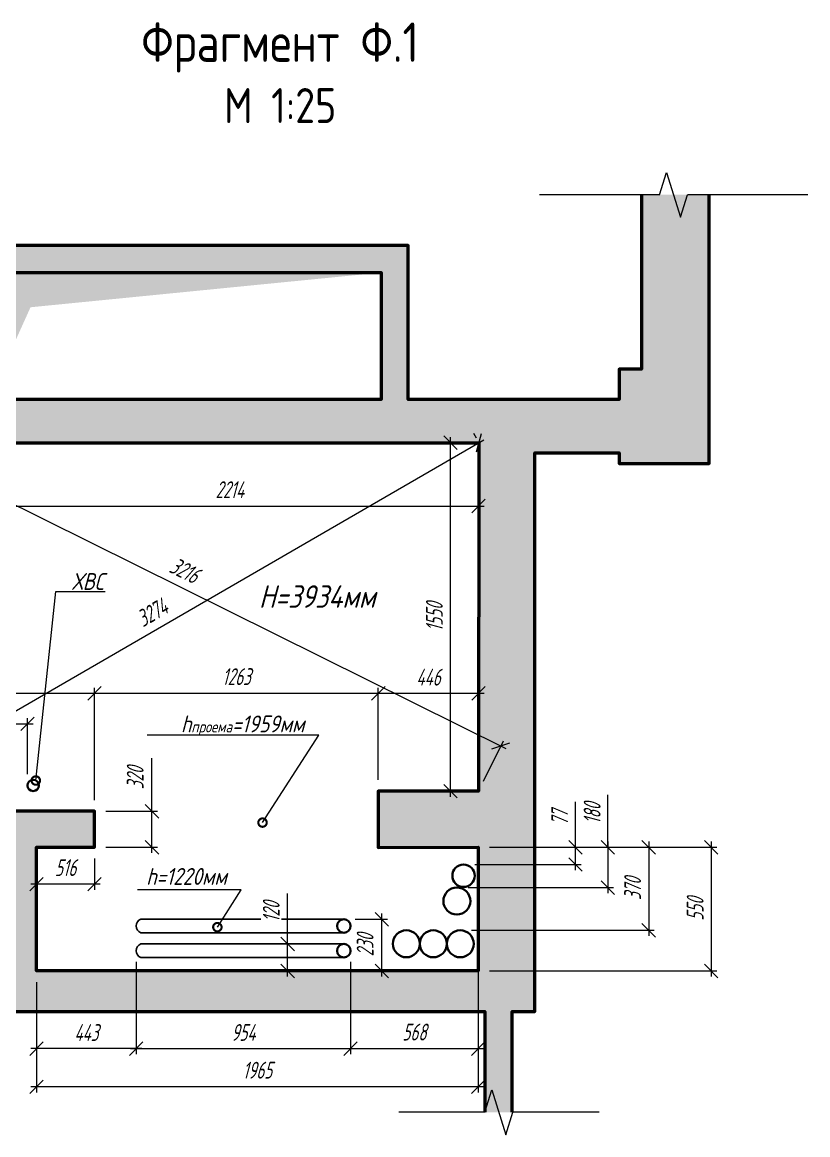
# Model space of a CAD drawing. Header units: millimetres. Extents: x -85477 to 745244, y -3684 to 128206.
# Drawn here: x 643808 to 650797, y 33869 to 43769 of the extents above; entities that cross this region are included whole.
import ezdxf
from ezdxf import colors
from ezdxf.entities.mleader import LeaderData, LeaderLine
from ezdxf.math import Vec2, Vec3

# ---------------------------------------------------------------- set-up
doc = ezdxf.new("R2010")
doc.units = ezdxf.units.MM
for name, color, linetype, lineweight in [('РАЗМЕРЫ', 5, 'Continuous', 15), ('СТЕНЫ 01', 7, 'Continuous', 50), ('ТЕКСТ', 106, 'Continuous', 20)]:
    doc.layers.add(name, color=color, linetype=linetype, lineweight=lineweight)
doc.layers.add('ШТРИХОВКА', color=3, linetype='Continuous', transparency=0.5)
doc.styles.add('ism - 01', font='simplex.shx', dxfattribs={"width": 0.62, "oblique": 15, "height": 150})
doc.styles.add('ism - 02', font='simplex.shx', dxfattribs={"width": 0.8, "oblique": 15, "height": 150})
doc.styles.add('TITLE', font='romant.shx', dxfattribs={"width": 0.8})
doc.dimstyles.new('ism - 01', dxfattribs={"dimtxt": 150, "dimasz": 120, "dimexe": 50, "dimexo": 100, "dimgap": 65, "dimtad": 1, "dimdec": 0, "dimtxsty": 'ism - 01', "dimblk": 'OBLIQUE', "dimcen": 0, "dimdle": 50, "dimadec": 0, "dimazin": 0, "dimtfac": 1, "dimtdec": 0, "dimtmove": 0, "dimatfit": 3, "dimldrblk": 'OBLIQUE', "dimfxl": 1, "dimlwd": -1, "dimlwe": -1, "dimarcsym": 0})

# ---------------------------------------------------------------- blocks, each defined once
blk = doc.blocks.new('_DotSmall')
at = {"color": 0, "linetype": 'ByBlock', "const_width": 0.5}
blk.add_lwpolyline([(-0.0625, 0, 1), (0.0625, 0, 1)], format="xyb", close=True, dxfattribs=at)
blk = doc.blocks.new('*U135')
at = {"layer": 'РАЗМЕРЫ', "color": 0, "ltscale": 100}
for p, q in [((0, -869), (0, 200)), ((0, -869), (200, -931.5)), ((200, -931.5), (-200, -1056.5)), ((-200, -1056.5), (0, -1119)), ((0, -2188), (0, -1119))]:
    blk.add_line(p, q, dxfattribs=at)
blk = doc.blocks.new('*U136')
at = {"layer": 'РАЗМЕРЫ', "color": 0, "ltscale": 100}
for p, q in [((0, -566), (0, 200)), ((0, -566), (200, -628.5)), ((200, -628.5), (-200, -753.5)), ((-200, -753.5), (0, -816)), ((0, -1582), (0, -816))]:
    blk.add_line(p, q, dxfattribs=at)
blk = doc.blocks.new('_Oblique')
at = {"color": 0, "lineweight": -2}
blk.add_line((-0.5, -0.5), (0.5, 0.5), dxfattribs=at)
blk = doc.blocks.new('*D410')
at = {"layer": 'Defpoints', "color": 0}
for p in [(647617.9, 40027), (647871.6, 40027), (647867.2, 36926.7)]:
    blk.add_point(p, dxfattribs=at)
at = {"layer": 'РАЗМЕРЫ', "color": 0}
for p, q in [((647771.6, 40027), (647567.9, 40027)), ((647617.9, 36876.7), (647617.9, 40077)), ((647767.2, 36926.7), (647567.9, 36926.7))]:
    blk.add_line(p, q, dxfattribs=at)
at = {"layer": 'РАЗМЕРЫ', "color": 0, "xscale": 120, "yscale": 120, "zscale": 120}
for p, rotation in [((647617.9, 40027), 90), ((647617.9, 36926.7), 270)]:
    blk.add_blockref('_Oblique', p, dxfattribs=dict(at, rotation=rotation))
at = {"layer": 'РАЗМЕРЫ', "color": 0, "insert": (647474.8, 38476.9), "char_height": 150, "attachment_point": 5, "rotation": 90, "style": 'ism - 01'}
blk.add_mtext('1550', dxfattribs=at)
blk = doc.blocks.new('*D411')
at = {"layer": 'Defpoints', "color": 0}
for p in [(646975.6, 37796.7), (646975.6, 36927.2), (647867.2, 36926.7)]:
    blk.add_point(p, dxfattribs=at)
at = {"layer": 'РАЗМЕРЫ', "color": 0}
for p, q in [((646975.6, 37027.2), (646975.6, 37846.7)), ((647867.2, 37026.7), (647867.2, 37846.7)), ((647917.2, 37796.7), (646925.6, 37796.7))]:
    blk.add_line(p, q, dxfattribs=at)
at = {"layer": 'РАЗМЕРЫ', "color": 0, "xscale": 120, "yscale": 120, "zscale": 120, "rotation": 180}
blk.add_blockref('_Oblique', (646975.6, 37796.7), dxfattribs=at)
at = {"layer": 'РАЗМЕРЫ', "color": 0, "xscale": 120, "yscale": 120, "zscale": 120}
blk.add_blockref('_Oblique', (647867.2, 37796.7), dxfattribs=at)
at = {"layer": 'РАЗМЕРЫ', "color": 0, "insert": (647421.4, 37941), "char_height": 150, "attachment_point": 5, "style": 'ism - 01'}
blk.add_mtext('446', dxfattribs=at)
blk = doc.blocks.new('*D412')
at = {"layer": 'Defpoints', "color": 0}
for p in [(644450.6, 37796.7), (646975.6, 36927.2), (644450.6, 36747)]:
    blk.add_point(p, dxfattribs=at)
at = {"layer": 'РАЗМЕРЫ', "color": 0}
for p, q in [((644450.6, 36847), (644450.6, 37846.7)), ((646975.6, 37027.2), (646975.6, 37846.7)), ((647025.6, 37796.7), (644400.6, 37796.7))]:
    blk.add_line(p, q, dxfattribs=at)
at = {"layer": 'РАЗМЕРЫ', "color": 0, "xscale": 120, "yscale": 120, "zscale": 120, "rotation": 180}
blk.add_blockref('_Oblique', (644450.6, 37796.7), dxfattribs=at)
at = {"layer": 'РАЗМЕРЫ', "color": 0, "xscale": 120, "yscale": 120, "zscale": 120}
blk.add_blockref('_Oblique', (646975.6, 37796.7), dxfattribs=at)
at = {"layer": 'РАЗМЕРЫ', "color": 0, "insert": (645713.1, 37945.6), "char_height": 150, "attachment_point": 5, "style": 'ism - 01'}
blk.add_mtext('1263', dxfattribs=at)
blk = doc.blocks.new('*D413')
at = {"layer": 'Defpoints', "color": 0}
for p in [(642204.6, 37796.7), (642204.6, 37003), (644450.6, 36747)]:
    blk.add_point(p, dxfattribs=at)
at = {"layer": 'РАЗМЕРЫ', "color": 0}
for p, q in [((642204.6, 37103), (642204.6, 37846.7)), ((644450.6, 36847), (644450.6, 37846.7)), ((644500.6, 37796.7), (642154.6, 37796.7))]:
    blk.add_line(p, q, dxfattribs=at)
at = {"layer": 'РАЗМЕРЫ', "color": 0, "xscale": 120, "yscale": 120, "zscale": 120, "rotation": 180}
blk.add_blockref('_Oblique', (642204.6, 37796.7), dxfattribs=at)
at = {"layer": 'РАЗМЕРЫ', "color": 0, "xscale": 120, "yscale": 120, "zscale": 120}
blk.add_blockref('_Oblique', (644450.6, 37796.7), dxfattribs=at)
at = {"layer": 'РАЗМЕРЫ', "color": 0, "insert": (643327.6, 37945.6), "char_height": 150, "attachment_point": 5, "style": 'ism - 01'}
blk.add_mtext('1123', dxfattribs=at)
blk = doc.blocks.new('*D417')
at = {"layer": 'Defpoints', "color": 0}
for p in [(643854.6, 37524.9), (642204.6, 37003), (643854.6, 36977)]:
    blk.add_point(p, dxfattribs=at)
at = {"layer": 'РАЗМЕРЫ', "color": 0}
for p, q in [((642154.6, 37524.9), (643904.6, 37524.9)), ((642204.6, 37103), (642204.6, 37574.9)), ((643854.6, 37077), (643854.6, 37574.9))]:
    blk.add_line(p, q, dxfattribs=at)
at = {"layer": 'РАЗМЕРЫ', "color": 0, "xscale": 120, "yscale": 120, "zscale": 120, "rotation": 180}
blk.add_blockref('_Oblique', (642204.6, 37524.9), dxfattribs=at)
at = {"layer": 'РАЗМЕРЫ', "color": 0, "xscale": 120, "yscale": 120, "zscale": 120}
blk.add_blockref('_Oblique', (643854.6, 37524.9), dxfattribs=at)
at = {"layer": 'РАЗМЕРЫ', "color": 0, "insert": (643029.6, 37673.8), "char_height": 150, "attachment_point": 5, "style": 'ism - 01'}
blk.add_mtext('825', dxfattribs=at)
blk = doc.blocks.new('*D408')
at = {"layer": 'Defpoints', "color": 0}
for p in [(647867.6, 40027), (643440.6, 39783), (647867.6, 39463.5)]:
    blk.add_point(p, dxfattribs=at)
at = {"layer": 'РАЗМЕРЫ', "color": 0}
for p, q in [((647867.6, 39927), (647867.6, 39413.5)), ((643440.6, 39683), (643440.6, 39413.5)), ((643390.6, 39463.5), (647917.6, 39463.5))]:
    blk.add_line(p, q, dxfattribs=at)
at = {"layer": 'РАЗМЕРЫ', "color": 0, "xscale": 120, "yscale": 120, "zscale": 120, "rotation": 180}
blk.add_blockref('_Oblique', (643440.6, 39463.5), dxfattribs=at)
at = {"layer": 'РАЗМЕРЫ', "color": 0, "xscale": 120, "yscale": 120, "zscale": 120}
blk.add_blockref('_Oblique', (647867.6, 39463.5), dxfattribs=at)
at = {"layer": 'РАЗМЕРЫ', "color": 0, "insert": (645654.1, 39609.3), "char_height": 150, "attachment_point": 5, "style": 'ism - 01'}
blk.add_mtext('2214', dxfattribs=at)
blk = doc.blocks.new('*D424')
at = {"layer": 'Defpoints', "color": 0}
for p in [(644450.6, 36747), (644961.4, 36747), (644450.6, 36427)]:
    blk.add_point(p, dxfattribs=at)
at = {"layer": 'РАЗМЕРЫ', "color": 0}
for p, q in [((644961.4, 36747), (644961.4, 37220.2)), ((644550.6, 36747), (645011.4, 36747)), ((644961.4, 36377), (644961.4, 36747)), ((644550.6, 36427), (645011.4, 36427))]:
    blk.add_line(p, q, dxfattribs=at)
at = {"layer": 'РАЗМЕРЫ', "color": 0, "xscale": 120, "yscale": 120, "zscale": 120}
for p, rotation in [((644961.4, 36747), 90), ((644961.4, 36427), 270)]:
    blk.add_blockref('_Oblique', p, dxfattribs=dict(at, rotation=rotation))
at = {"layer": 'РАЗМЕРЫ', "color": 0, "insert": (644812.5, 37043.6), "char_height": 150, "attachment_point": 5, "rotation": 90, "style": 'ism - 01'}
blk.add_mtext('320', dxfattribs=at)
blk = doc.blocks.new('*D425')
at = {"layer": 'Defpoints', "color": 0}
for p in [(643934.6, 36427), (644450.6, 36427), (643934.6, 36098.3)]:
    blk.add_point(p, dxfattribs=at)
at = {"layer": 'РАЗМЕРЫ', "color": 0}
for p, q in [((643934.6, 36327), (643934.6, 36048.3)), ((644450.6, 36327), (644450.6, 36048.3)), ((644500.6, 36098.3), (643884.6, 36098.3))]:
    blk.add_line(p, q, dxfattribs=at)
at = {"layer": 'РАЗМЕРЫ', "color": 0, "xscale": 120, "yscale": 120, "zscale": 120, "rotation": 180}
blk.add_blockref('_Oblique', (643934.6, 36098.3), dxfattribs=at)
at = {"layer": 'РАЗМЕРЫ', "color": 0, "xscale": 120, "yscale": 120, "zscale": 120}
blk.add_blockref('_Oblique', (644450.6, 36098.3), dxfattribs=at)
at = {"layer": 'РАЗМЕРЫ', "color": 0, "insert": (644192.6, 36245.8), "char_height": 150, "attachment_point": 5, "style": 'ism - 01'}
blk.add_mtext('516', dxfattribs=at)
blk = doc.blocks.new('*D426')
at = {"layer": 'Defpoints', "color": 0}
for p in [(647864.7, 36427.3), (647864.6, 35326.6), (649938.2, 35326.6)]:
    blk.add_point(p, dxfattribs=at)
at = {"layer": 'РАЗМЕРЫ', "color": 0}
for p, q in [((649938.2, 36477.3), (649938.2, 35276.6)), ((647964.7, 36427.3), (649988.2, 36427.3)), ((647964.6, 35326.6), (649988.2, 35326.6))]:
    blk.add_line(p, q, dxfattribs=at)
at = {"layer": 'РАЗМЕРЫ', "color": 0, "xscale": 120, "yscale": 120, "zscale": 120}
for p, rotation in [((649938.2, 36427.3), 90), ((649938.2, 35326.6), 270)]:
    blk.add_blockref('_Oblique', p, dxfattribs=dict(at, rotation=rotation))
at = {"layer": 'РАЗМЕРЫ', "color": 0, "insert": (649795.1, 35877), "char_height": 150, "attachment_point": 5, "rotation": 90, "style": 'ism - 01'}
blk.add_mtext('550', dxfattribs=at)
blk = doc.blocks.new('*D427')
at = {"layer": 'Defpoints', "color": 0}
for p in [(643934.6, 35327), (647864.6, 35326.6), (643934.6, 34294.9)]:
    blk.add_point(p, dxfattribs=at)
at = {"layer": 'РАЗМЕРЫ', "color": 0}
for p, q in [((643934.6, 35227), (643934.6, 34244.9)), ((647864.6, 35226.6), (647864.6, 34244.9)), ((647914.6, 34294.9), (643884.6, 34294.9))]:
    blk.add_line(p, q, dxfattribs=at)
at = {"layer": 'РАЗМЕРЫ', "color": 0, "xscale": 120, "yscale": 120, "zscale": 120, "rotation": 180}
blk.add_blockref('_Oblique', (643934.6, 34294.9), dxfattribs=at)
at = {"layer": 'РАЗМЕРЫ', "color": 0, "xscale": 120, "yscale": 120, "zscale": 120}
blk.add_blockref('_Oblique', (647864.6, 34294.9), dxfattribs=at)
at = {"layer": 'РАЗМЕРЫ', "color": 0, "insert": (645899.6, 34443.6), "char_height": 150, "attachment_point": 5, "style": 'ism - 01'}
blk.add_mtext('1965', dxfattribs=at)
blk = doc.blocks.new('*D428')
at = {"layer": 'Defpoints', "color": 0}
for p in [(644820.6, 35506.5), (643934.6, 35327), (643934.6, 34635.1)]:
    blk.add_point(p, dxfattribs=at)
at = {"layer": 'РАЗМЕРЫ', "color": 0}
for p, q in [((644820.6, 35406.5), (644820.6, 34585.1)), ((643934.6, 35227), (643934.6, 34585.1)), ((644870.6, 34635.1), (643884.6, 34635.1))]:
    blk.add_line(p, q, dxfattribs=at)
at = {"layer": 'РАЗМЕРЫ', "color": 0, "xscale": 120, "yscale": 120, "zscale": 120, "rotation": 180}
blk.add_blockref('_Oblique', (643934.6, 34635.1), dxfattribs=at)
at = {"layer": 'РАЗМЕРЫ', "color": 0, "xscale": 120, "yscale": 120, "zscale": 120}
blk.add_blockref('_Oblique', (644820.6, 34635.1), dxfattribs=at)
at = {"layer": 'РАЗМЕРЫ', "color": 0, "insert": (644377.6, 34778.2), "char_height": 150, "attachment_point": 5, "style": 'ism - 01'}
blk.add_mtext('443', dxfattribs=at)
blk = doc.blocks.new('*D429')
at = {"layer": 'Defpoints', "color": 0}
for p in [(644820.6, 35507), (646728.6, 35506.7), (646728.6, 34635.1)]:
    blk.add_point(p, dxfattribs=at)
at = {"layer": 'РАЗМЕРЫ', "color": 0}
for p, q in [((644820.6, 35407), (644820.6, 34585.1)), ((646728.6, 35406.7), (646728.6, 34585.1)), ((644770.6, 34635.1), (646778.6, 34635.1))]:
    blk.add_line(p, q, dxfattribs=at)
at = {"layer": 'РАЗМЕРЫ', "color": 0, "xscale": 120, "yscale": 120, "zscale": 120, "rotation": 180}
blk.add_blockref('_Oblique', (644820.6, 34635.1), dxfattribs=at)
at = {"layer": 'РАЗМЕРЫ', "color": 0, "xscale": 120, "yscale": 120, "zscale": 120}
blk.add_blockref('_Oblique', (646728.6, 34635.1), dxfattribs=at)
at = {"layer": 'РАЗМЕРЫ', "color": 0, "insert": (645774.6, 34779.5), "char_height": 150, "attachment_point": 5, "style": 'ism - 01'}
blk.add_mtext('954', dxfattribs=at)
blk = doc.blocks.new('*D430')
at = {"layer": 'Defpoints', "color": 0}
for p in [(646728.6, 35506.7), (647864.6, 35506.6), (647864.6, 34635.1)]:
    blk.add_point(p, dxfattribs=at)
at = {"layer": 'РАЗМЕРЫ', "color": 0}
for p, q in [((646728.6, 35406.7), (646728.6, 34585.1)), ((647864.6, 35406.6), (647864.6, 34585.1)), ((646678.6, 34635.1), (647914.6, 34635.1))]:
    blk.add_line(p, q, dxfattribs=at)
at = {"layer": 'РАЗМЕРЫ', "color": 0, "xscale": 120, "yscale": 120, "zscale": 120, "rotation": 180}
blk.add_blockref('_Oblique', (646728.6, 34635.1), dxfattribs=at)
at = {"layer": 'РАЗМЕРЫ', "color": 0, "xscale": 120, "yscale": 120, "zscale": 120}
blk.add_blockref('_Oblique', (647864.6, 34635.1), dxfattribs=at)
at = {"layer": 'РАЗМЕРЫ', "color": 0, "insert": (647296.6, 34782.6), "char_height": 150, "attachment_point": 5, "style": 'ism - 01'}
blk.add_mtext('568', dxfattribs=at)
blk = doc.blocks.new('*D431')
at = {"layer": 'Defpoints', "color": 0}
for p in [(646169, 35566.5), (646672.9, 35566.5), (646655.6, 35326.7)]:
    blk.add_point(p, dxfattribs=at)
at = {"layer": 'РАЗМЕРЫ', "color": 0}
for p, q in [((646169, 35566.5), (646169, 36017.1)), ((646572.9, 35566.5), (646119, 35566.5)), ((646169, 35276.7), (646169, 35566.5)), ((646555.6, 35326.7), (646119, 35326.7))]:
    blk.add_line(p, q, dxfattribs=at)
at = {"layer": 'РАЗМЕРЫ', "color": 0, "xscale": 120, "yscale": 120, "zscale": 120}
for p, rotation in [((646169, 35566.5), 90), ((646169, 35326.7), 270)]:
    blk.add_blockref('_Oblique', p, dxfattribs=dict(at, rotation=rotation))
at = {"layer": 'РАЗМЕРЫ', "color": 0, "insert": (646023.2, 35851.8), "char_height": 150, "attachment_point": 5, "rotation": 90, "style": 'ism - 01', "bg_fill": 3, "box_fill_scale": 1.1, "bg_fill_color": 256, "bg_fill_true_color": 13158600, "bg_fill_transparency": 0}
blk.add_mtext('120', dxfattribs=at)
blk = doc.blocks.new('*D432')
at = {"layer": 'Defpoints', "color": 0}
for p in [(646670.6, 35786.6), (647007.4, 35786.6), (646655.6, 35326.7)]:
    blk.add_point(p, dxfattribs=at)
at = {"layer": 'РАЗМЕРЫ', "color": 0}
for p, q in [((646770.6, 35786.6), (647057.4, 35786.6)), ((647007.4, 35276.7), (647007.4, 35836.6)), ((646755.6, 35326.7), (647057.4, 35326.7))]:
    blk.add_line(p, q, dxfattribs=at)
at = {"layer": 'РАЗМЕРЫ', "color": 0, "xscale": 120, "yscale": 120, "zscale": 120}
for p, rotation in [((647007.4, 35786.6), 90), ((647007.4, 35326.7), 270)]:
    blk.add_blockref('_Oblique', p, dxfattribs=dict(at, rotation=rotation))
at = {"layer": 'РАЗМЕРЫ', "color": 0, "insert": (646858.4, 35556.7), "char_height": 150, "attachment_point": 5, "rotation": 90, "style": 'ism - 01'}
blk.add_mtext('230', dxfattribs=at)
blk = doc.blocks.new('*D433')
at = {"layer": 'Defpoints', "color": 0}
for p in [(647864.7, 36427.3), (648730.2, 36427.3), (647734.6, 36274.3)]:
    blk.add_point(p, dxfattribs=at)
at = {"layer": 'РАЗМЕРЫ', "color": 0}
for p, q in [((648730.2, 36427.3), (648730.2, 36831.4)), ((647964.7, 36427.3), (648780.2, 36427.3)), ((648730.2, 36224.3), (648730.2, 36427.3)), ((647834.6, 36274.3), (648780.2, 36274.3))]:
    blk.add_line(p, q, dxfattribs=at)
at = {"layer": 'РАЗМЕРЫ', "color": 0, "xscale": 120, "yscale": 120, "zscale": 120}
for p, rotation in [((648730.2, 36427.3), 90), ((648730.2, 36274.3), 270)]:
    blk.add_blockref('_Oblique', p, dxfattribs=dict(at, rotation=rotation))
at = {"layer": 'РАЗМЕРЫ', "color": 0, "insert": (648590.2, 36689.4), "char_height": 150, "attachment_point": 5, "rotation": 90, "style": 'ism - 01'}
blk.add_mtext('77', dxfattribs=at)
blk = doc.blocks.new('*D434')
at = {"layer": 'Defpoints', "color": 0}
for p in [(647864.7, 36427.3), (647674.6, 36068.3), (649018.6, 36068.3)]:
    blk.add_point(p, dxfattribs=at)
at = {"layer": 'РАЗМЕРЫ', "color": 0}
for p, q in [((649018.6, 36427.3), (649018.6, 36893.5)), ((649018.6, 36477.3), (649018.6, 36018.3)), ((647964.7, 36427.3), (649068.6, 36427.3)), ((647774.6, 36068.3), (649068.6, 36068.3))]:
    blk.add_line(p, q, dxfattribs=at)
at = {"layer": 'РАЗМЕРЫ', "color": 0, "xscale": 120, "yscale": 120, "zscale": 120}
for p, rotation in [((649018.6, 36427.3), 90), ((649018.6, 36068.3), 270)]:
    blk.add_blockref('_Oblique', p, dxfattribs=dict(at, rotation=rotation))
at = {"layer": 'РАЗМЕРЫ', "color": 0, "insert": (648878.6, 36728.2), "char_height": 150, "attachment_point": 5, "rotation": 90, "style": 'ism - 01'}
blk.add_mtext('180', dxfattribs=at)
blk = doc.blocks.new('*D435')
at = {"layer": 'Defpoints', "color": 0}
for p in [(647864.7, 36427.3), (647704.7, 35688.2), (649381.7, 35688.2)]:
    blk.add_point(p, dxfattribs=at)
at = {"layer": 'РАЗМЕРЫ', "color": 0}
for p, q in [((649381.7, 36477.3), (649381.7, 35638.2)), ((647964.7, 36427.3), (649431.7, 36427.3)), ((647804.7, 35688.2), (649431.7, 35688.2))]:
    blk.add_line(p, q, dxfattribs=at)
at = {"layer": 'РАЗМЕРЫ', "color": 0, "xscale": 120, "yscale": 120, "zscale": 120}
for p, rotation in [((649381.7, 36427.3), 90), ((649381.7, 35688.2), 270)]:
    blk.add_blockref('_Oblique', p, dxfattribs=dict(at, rotation=rotation))
at = {"layer": 'РАЗМЕРЫ', "color": 0, "insert": (649238.6, 36057.8), "char_height": 150, "attachment_point": 5, "rotation": 90, "style": 'ism - 01'}
blk.add_mtext('370', dxfattribs=at)
blk = doc.blocks.new('*D440')
at = {"layer": 'Defpoints', "color": 0}
for p in [(647871.6, 40027), (647871.6, 40027), (642204.6, 36747)]:
    blk.add_point(p, dxfattribs=at)
at = {"layer": 'РАЗМЕРЫ', "color": 0}
for p, q in [((647821.5, 40113.5), (647846.6, 40070.2)), ((642161.3, 36721.9), (647914.9, 40052)), ((642154.5, 36833.5), (642179.6, 36790.2))]:
    blk.add_line(p, q, dxfattribs=at)
at = {"layer": 'РАЗМЕРЫ', "color": 0, "xscale": 120, "yscale": 120, "zscale": 120}
for p, rotation in [((647871.6, 40027), 30.06173358103176), ((642204.6, 36747), 210.0617335810318)]:
    blk.add_blockref('_Oblique', p, dxfattribs=dict(at, rotation=rotation))
at = {"layer": 'РАЗМЕРЫ', "color": 0, "insert": (644963.5, 38515.8), "char_height": 150, "attachment_point": 5, "rotation": 30.06173, "style": 'ism - 01'}
blk.add_mtext('3274', dxfattribs=at)
blk = doc.blocks.new('*D441')
at = {"layer": 'Defpoints', "color": 0}
for p in [(642104.6, 39783), (648066.9, 37329.7), (647867.2, 36926.7)]:
    blk.add_point(p, dxfattribs=at)
at = {"layer": 'РАЗМЕРЫ', "color": 0}
for p, q in [((642149, 39872.6), (642326.5, 40230.7)), ((642259.5, 40208.1), (648111.7, 37307.5)), ((647911.6, 37016.3), (648089.1, 37374.5))]:
    blk.add_line(p, q, dxfattribs=at)
at = {"layer": 'РАЗМЕРЫ', "color": 0, "xscale": 120, "yscale": 120, "zscale": 120}
for p, rotation in [((642304.3, 40185.9), 153.6346865049756), ((648066.9, 37329.7), 333.6346865049756)]:
    blk.add_blockref('_Oblique', p, dxfattribs=dict(at, rotation=rotation))
at = {"layer": 'РАЗМЕРЫ', "color": 0, "insert": (645251.7, 38891.2), "char_height": 150, "attachment_point": 5, "rotation": 333.63469, "style": 'ism - 01'}
blk.add_mtext('3216', dxfattribs=at)

msp = doc.modelspace()

# ---------------------------------------------------------------- hatches: boundary and pattern name
at = {"layer": 'ШТРИХОВКА', "true_color": 0x000000}
h = msp.add_hatch(color=18, dxfattribs=at)
h.dxf.hatch_style = 1
h.paths.add_polyline_path([(643510.6, 41541), (647000.6, 41541), (647000.6, 40411), (643510.6, 40411)], flags=16)
h.paths.add_polyline_path([(647922.6, 34069), (648165.6, 34069), (648165.6, 34965), (648368.6, 34965), (648368.6, 39937.9), (649118.5, 39936), (649118.5, 39841), (649918.6, 39841), (649918.6, 42233.2), (649318.6, 42233.2), (649318.6, 40681), (649118.6, 40681), (649118.6, 40411), (647240.6, 40411), (647240.6, 41781), (642740.6, 41781), (642740.6, 40371), (641834.6, 40371), (641834.6, 39323), (642104.6, 39323), (642104.6, 39783), (643440.6, 39783), (643440.6, 40027), (647871.6, 40027), (647867.2, 36926.7), (646975.6, 36927.2), (646975.7, 36426.3), (647864.7, 36427.3), (647864.6, 35326.6), (643934.6, 35327), (643934.6, 36427), (644450.6, 36427), (644450.6, 36747), (642204.6, 36747), (642204.6, 37003), (642114.6, 37003), (642114.6, 37303), (641834.6, 37303), (641834.6, 36933), (641344.6, 36933), (641344.6, 35319), (642144.6, 35319), (642144.6, 36313), (643536.6, 36313), (643536.6, 34965), (647922.6, 34965)])
at = {"layer": 'ШТРИХОВКА', "true_color": 0x636466}
h = msp.add_hatch(color=251, dxfattribs=at)
h.dxf.hatch_style = 1
h.paths.add_polyline_path([(643510.6, 40411), (643881.1, 41232.5), (647000.6, 41541), (643510.6, 41541)])

# ---------------------------------------------------------------- linework, layer by layer
at = {"color": 6}
for points in [[(646668.6, 35786.7), (644863.4, 35786.7, 0.705415), (644862.5, 35666.7), (646668.6, 35666.7, -0.999999)], [(646668.6, 35566.7), (644863.4, 35566.7, 0.705415), (644862.5, 35446.7), (646668.6, 35446.7, -0.999999)]]:
    msp.add_lwpolyline(points, format="xyb", close=True, dxfattribs=at)
at = {"color": 6, "lineweight": 35}
for centre, radius in [((643904.6, 36977), 50), ((647734.6, 36174.3), 100), ((647674.6, 35948.3), 120), ((646668.6, 35726.7), 60), ((647224.7, 35568.3), 120), ((647464.7, 35568.2), 120), ((647704.7, 35568.2), 120), ((646668.6, 35506.7), 60)]:
    msp.add_circle(centre, radius, dxfattribs=at)
at = {"layer": 'СТЕНЫ 01'}
for points in [[(649318.6, 42233.2), (649318.6, 40681), (649118.6, 40681), (649118.6, 40411), (647240.6, 40411), (647240.6, 41781), (642740.6, 41781)], [(648165.6, 34069), (648165.6, 34965), (648368.6, 34965), (648368.6, 39937.9), (649118.5, 39936), (649118.5, 39841), (649918.6, 39841), (649918.6, 42233.2)], [(643440.6, 40027), (647871.6, 40027), (647867.2, 36926.7), (646975.6, 36927.2), (646975.7, 36426.3), (647864.7, 36427.3), (647864.6, 35326.6), (643934.6, 35327), (643934.6, 36427), (644450.6, 36427), (644450.6, 36747), (642204.6, 36747)], [(643536.6, 34965), (647922.6, 34965), (647922.6, 34069)]]:
    msp.add_lwpolyline(points, dxfattribs=at)
msp.add_lwpolyline([(643510.6, 41541), (647000.6, 41541), (647000.6, 40411), (643510.6, 40411)], close=True, dxfattribs=at)

# ---------------------------------------------------------------- block references
at = {"layer": 'РАЗМЕРЫ', "color": 0, "rotation": 90}
for name, p in [('*U135', (648608.9, 42233.2)), ('*U136', (647358, 34069))]:
    msp.add_blockref(name, p, dxfattribs=at)

# ---------------------------------------------------------------- texts
at = {"color": 0, "lineweight": 25, "insert": (642920.3, 43766.5), "char_height": 350, "attachment_point": 1, "style": 'TITLE'}
msp.add_mtext_dynamic_manual_height_columns('\\pxqc;Фрагмент Ф.1\\P{\\H0.88889x;М 1:25}', width=6363.628, gutter_width=1500, heights=[0], dxfattribs=at)
at = {"layer": 'ТЕКСТ', "insert": (645915, 38758.6), "char_height": 200, "attachment_point": 1, "style": 'ism - 02'}
msp.add_mtext_dynamic_manual_height_columns('{\\C0;H=3934мм}', width=1733.015, gutter_width=1500, heights=[0], dxfattribs=at)

# ---------------------------------------------------------------- dimensions: what is measured, and where the dimension line sits
at = {"layer": 'РАЗМЕРЫ'}
for base, p1, p2, picture, middle in [((647867.6269, 39463.4632), (643440.6101, 39782.9574), (647867.6269, 40026.9574), '*D408', (645654.1185, 39609.2728)), ((642204.6, 37796.7), (644450.6, 36747), (642204.6, 37003), '*D413', (643327.6, 37945.6)), ((646975.6, 37796.7), (647867.2, 36926.7), (646975.6, 36927.2), '*D411', (647421.4, 37941)), ((643854.6, 37524.9), (642204.6, 37003), (643854.6, 36977), '*D417', (643029.6, 37673.8)), ((643934.6, 34635.1), (644820.6, 35506.5), (643934.6, 35327), '*D428', (644377.6, 34778.2)), ((646728.6, 34635.1), (644820.6, 35507), (646728.6, 35506.7), '*D429', (645774.6, 34779.5)), ((647864.6, 34635.1), (646728.6, 35506.7), (647864.6, 35506.6), '*D430', (647296.6, 34782.6)), ((643934.6, 34294.9), (647864.6, 35326.6), (643934.6, 35327), '*D427', (645899.6, 34443.6))]:
    dim = msp.add_linear_dim(base=base, p1=p1, p2=p2, dimstyle='ism - 01', override={"dimlfac": 0.5}, dxfattribs=at)
    dim.commit()
    dim.dimension.update_dxf_attribs({"geometry": picture, "text_midpoint": middle})
for base, p1, p2, picture, middle in [((647617.9, 40027), (647867.2, 36926.7), (647871.6, 40027), '*D410', (647474.8, 38476.9)), ((648730.2118, 36427.3055), (647734.6479, 36274.2612), (647864.6684, 36427.3055), '*D433', (648590.2118, 36689.3642)), ((649381.7, 35688.2), (647864.7, 36427.3), (647704.7, 35688.2), '*D435', (649238.6, 36057.8)), ((649938.2, 35326.6), (647864.7, 36427.3), (647864.6, 35326.6), '*D426', (649795.1, 35877))]:
    dim = msp.add_linear_dim(base=base, p1=p1, p2=p2, angle=90, dimstyle='ism - 01', override={"dimlfac": 0.5}, dxfattribs=at)
    dim.commit()
    dim.dimension.update_dxf_attribs({"geometry": picture, "text_midpoint": middle})
dim = msp.add_linear_dim(base=(649018.5706, 36068.2612), p1=(647864.6684, 36427.3055), p2=(647674.6101, 36068.2612), angle=90, dimstyle='ism - 01', override={"dimlfac": 0.5}, dxfattribs=at)
dim.commit()
dim.dimension.update_dxf_attribs({"geometry": '*D434', "text_midpoint": (649018.5706, 36728.2167), "dimtype": 160})
dim = msp.add_linear_dim(base=(643934.6, 36098.3), p1=(644450.6, 36427), p2=(643934.6, 36427), dimstyle='ism - 01', dxfattribs=at)
dim.commit()
dim.dimension.update_dxf_attribs({"geometry": '*D425', "text_midpoint": (644192.6, 36245.8)})

# ---------------------------------------------------------------- next in the draw order: dimensions: what is measured, and where the dimension line sits
dim = msp.add_linear_dim(base=(646169, 35566.5), p1=(646655.6, 35326.7), p2=(646672.9, 35566.5), angle=90, dimstyle='ism - 01', override={"dimlfac": 0.5, "dimtfill": 1}, dxfattribs=at)
dim.commit()
dim.dimension.update_dxf_attribs({"geometry": '*D431', "text_midpoint": (646023.2, 35851.8)})

# ---------------------------------------------------------------- next in the draw order: leaders
at = {"layer": 'ТЕКСТ', "color": 0}
ml = msp.add_multileader_mtext('Standard', dxfattribs=at)
ml.set_content('h{\\H0.66667x;проема}=1959мм', style='ism - 02')
ml.set_leader_properties(linetype='ByLayer', lineweight=-1)
ml.set_arrow_properties(name='DOTSMALL')
ml.build(insert=Vec2(0, 0))
ml.multileader.update_dxf_attribs({"text_left_attachment_type": 6, "text_right_attachment_type": 6, "arrow_head_size": 150})
ctx = ml.context
ctx.base_point, ctx.char_height, ctx.arrow_head_size, ctx.plane_origin = Vec3(550129.1, 37416.6), 150, 150, Vec3(645321.5, 35184.5)
ctx.left_attachment, ctx.right_attachment, ctx.text_align_type = 6, 6, 2
notes = []
notes.append((ctx, [(1, (1, 1, 0), (646445.4, 37424.9), (-1, 0), 125.7, [(0, [(645945.6, 36646.7)], 0, [])])]))
ctx.mtext.insert, ctx.mtext.alignment, ctx.mtext.flow_direction = Vec3(646317.7, 37599.9), 3, 5
ctx.mtext.has_bg_fill, ctx.mtext.bg_color, ctx.mtext.bg_scale_factor, ctx.mtext.bg_transparency, ctx.mtext.use_window_bg_color = 1, -1073741824, 1.1, 0, 1
ml = msp.add_multileader_mtext('Standard', dxfattribs=at)
ml.set_content('h=1220мм', style='ism - 02')
ml.set_leader_properties(linetype='ByLayer', lineweight=-1)
ml.set_arrow_properties(name='DOTSMALL')
ml.build(insert=Vec2(0, 0))
ml.multileader.update_dxf_attribs({"text_left_attachment_type": 6, "text_right_attachment_type": 6, "arrow_head_size": 150})
ctx = ml.context
ctx.base_point, ctx.char_height, ctx.arrow_head_size, ctx.plane_origin = Vec3(549882.8, 36062.6), 150, 150, Vec3(645104.3, 33830.5)
ctx.left_attachment, ctx.right_attachment, ctx.text_align_type = 6, 6, 2
notes.append((ctx, [(1, (1, 1, 0), (645754.6, 36048.7), (-1, 0), 125.7, [(0, [(645543.7, 35716.4)], 0, [])])]))
ctx.mtext.insert, ctx.mtext.alignment, ctx.mtext.flow_direction = Vec3(645626.9, 36242.6), 3, 5
ctx.mtext.has_bg_fill, ctx.mtext.bg_color, ctx.mtext.bg_scale_factor, ctx.mtext.bg_transparency, ctx.mtext.use_window_bg_color = 1, -1073741824, 1.1, 0, 1
for ctx, leaders in notes:
    for number, flags, end, landing, length, lines in leaders:
        leader = LeaderData()
        leader.index, (leader.has_last_leader_line, leader.has_dogleg_vector, leader.attachment_direction) = number, flags
        leader.last_leader_point, leader.dogleg_vector, leader.dogleg_length = Vec3(end), Vec3(landing), length
        for number, points, colour, breaks in lines:
            line = LeaderLine()
            line.index, line.vertices, line.color, line.breaks = number, Vec3.list(points), colors.encode_raw_color(colour), breaks
            leader.lines.append(line)
        ctx.leaders.append(leader)

# ---------------------------------------------------------------- next in the draw order: dimensions: what is measured, and where the dimension line sits
at = {"layer": 'РАЗМЕРЫ'}
for p1, p2, distance, picture, middle in [((642104.6, 39783), (647867.2, 36926.7), 449.7, '*D441', (645251.7, 38891.2)), ((642204.6, 36747), (647871.6, 40027), 0, '*D440', (644963.5, 38515.8))]:
    dim = msp.add_aligned_dim(p1=p1, p2=p2, distance=distance, dimstyle='ism - 01', override={"dimlfac": 0.5}, dxfattribs=at)
    dim.commit()
    dim.dimension.update_dxf_attribs({"geometry": picture, "text_midpoint": middle})
dim = msp.add_linear_dim(base=(644450.6101, 37796.6708), p1=(646975.6324, 36927.1705), p2=(644450.6101, 36746.9574), dimstyle='ism - 01', override={"dimlfac": 0.5}, dxfattribs=at)
dim.commit()
dim.dimension.update_dxf_attribs({"geometry": '*D412', "text_midpoint": (645713.1213, 37945.5869)})
dim = msp.add_linear_dim(base=(644961.4, 36747), p1=(644450.6, 36427), p2=(644450.6, 36747), angle=90, dimstyle='ism - 01', dxfattribs=at)
dim.commit()
dim.dimension.update_dxf_attribs({"geometry": '*D424', "text_midpoint": (644812.5, 37043.6)})
dim = msp.add_linear_dim(base=(647007.4, 35786.6), p1=(646655.6, 35326.7), p2=(646670.6, 35786.6), angle=90, dimstyle='ism - 01', override={"dimlfac": 0.5}, dxfattribs=at)
dim.commit()
dim.dimension.update_dxf_attribs({"geometry": '*D432', "text_midpoint": (646858.4, 35556.7)})

# ---------------------------------------------------------------- next in the draw order: leaders
at = {"layer": 'ТЕКСТ', "color": 0}
ml = msp.add_multileader_mtext('Standard', dxfattribs=at)
ml.set_content('ХВС', style='ism - 02')
ml.set_leader_properties(linetype='ByLayer', lineweight=-1)
ml.set_arrow_properties(name='DOTSMALL')
ml.build(insert=Vec2(0, 0))
ml.multileader.update_dxf_attribs({"text_left_attachment_type": 6, "text_right_attachment_type": 6, "arrow_head_size": 150})
ctx = ml.context
ctx.base_point, ctx.char_height, ctx.arrow_head_size, ctx.plane_origin = Vec3(549421.9, 38687.3), 150, 150, Vec3(640514.8, 36852.7)
ctx.left_attachment, ctx.right_attachment, ctx.text_align_type = 6, 6, 1
notes = []
notes.append((ctx, [(0, (1, 1, 0), (644107.8, 38701.8), (1, 0), 125.7, [(0, [(643928.1, 37021.1)], 0, [])])]))
ctx.mtext.insert, ctx.mtext.width, ctx.mtext.alignment, ctx.mtext.flow_direction = Vec3(644391.6, 38867.3), 486.875, 2, 5
ctx.mtext.has_bg_fill, ctx.mtext.bg_color, ctx.mtext.bg_scale_factor, ctx.mtext.bg_transparency, ctx.mtext.use_window_bg_color = 1, -1073741824, 1.1, 0, 1
for ctx, leaders in notes:
    for number, flags, end, landing, length, lines in leaders:
        leader = LeaderData()
        leader.index, (leader.has_last_leader_line, leader.has_dogleg_vector, leader.attachment_direction) = number, flags
        leader.last_leader_point, leader.dogleg_vector, leader.dogleg_length = Vec3(end), Vec3(landing), length
        for number, points, colour, breaks in lines:
            line = LeaderLine()
            line.index, line.vertices, line.color, line.breaks = number, Vec3.list(points), colors.encode_raw_color(colour), breaks
            leader.lines.append(line)
        ctx.leaders.append(leader)

doc.saveas('drawing.dxf')
